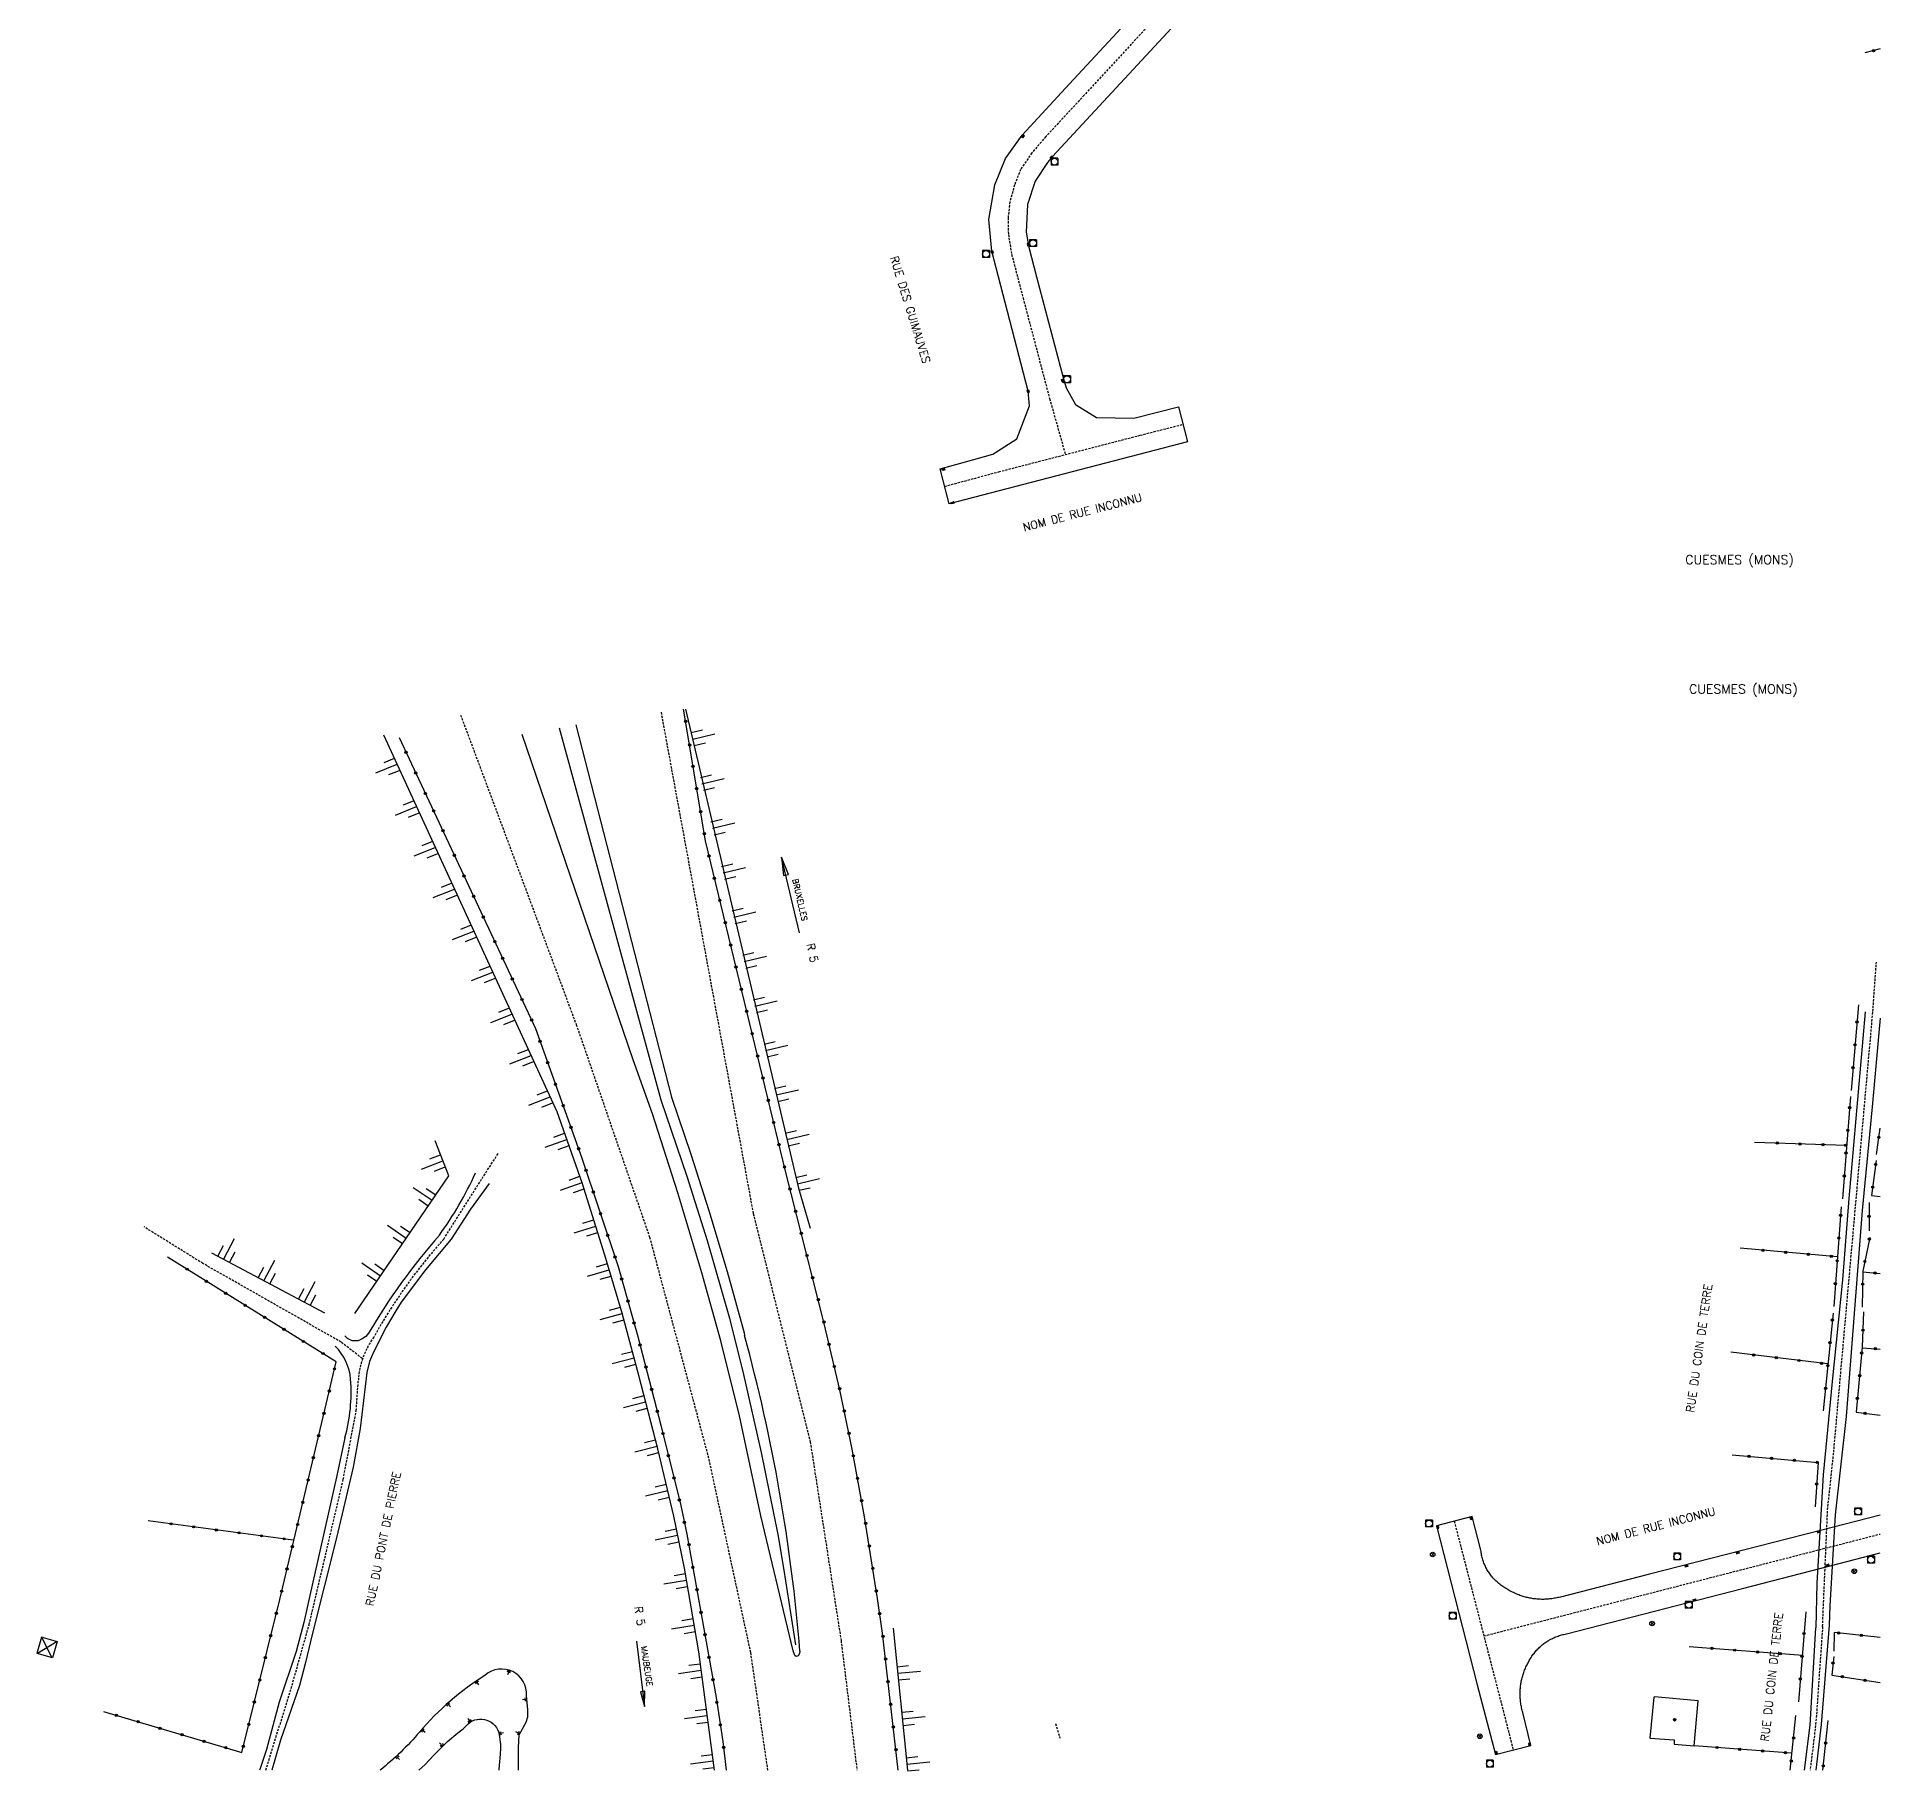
# Model space of a CAD drawing. Header units: millimetres. Extents: x 117000 to 118001, y 126000 to 126987.
# Drawn here: x 117596.8 to 118000, y 125999.8 to 126379.3 of the extents above; entities that cross this region are included whole.
import ezdxf
from ezdxf.enums import TextEntityAlignment as Align

# ---------------------------------------------------------------- set-up
doc = ezdxf.new("R2010")
doc.units = ezdxf.units.MM
doc.linetypes.add('DASHED', pattern=[0.75, 0.5, -0.25])
doc.layers.get('0').update_dxf_attribs({"linetype": 'CONTINUOUS'})
for name, color, linetype in [('w0001', 6, 'DASHED'), ('w0008', 7, 'CONTINUOUS'), ('w0100', 7, 'CONTINUOUS'), ('w0112', 1, 'DASHED'), ('w0211', 2, 'CONTINUOUS'), ('w0322', 7, 'CONTINUOUS'), ('w0400', 7, 'CONTINUOUS'), ('w0420', 7, 'CONTINUOUS'), ('w0469', 7, 'CONTINUOUS'), ('w0980', 7, 'CONTINUOUS'), ('W0984', 7, 'CONTINUOUS'), ('w0989', 7, 'CONTINUOUS'), ('w0991', 7, 'CONTINUOUS')]:
    doc.layers.add(name, color=color, linetype=linetype)
doc.styles.get("Standard").update_dxf_attribs({"font": 'romans.shx', "width": 0.85})

# ---------------------------------------------------------------- blocks, each defined once
blk = doc.blocks.new('T420')
for p, q in [((0.75, 0.75), (-0.75, 0.75)), ((-0.75, 0.75), (-0.75, -0.75)), ((0.75, 0.75), (0.75, -0.75)), ((0.75, -0.75), (-0.75, -0.75))]:
    blk.add_line(p, q)
blk.add_ellipse((0, 0), major_axis=(-0.53, 0.53), ratio=1, start_param=3.926991, end_param=10.210176)
blk = doc.blocks.new('T400')
for p, q in [((-0.15, 0.3), (0.15, 0.3)), ((-0.15, -0.25), (-0.15, 0.3)), ((-0.15, 0.15), (0.15, 0.15)), ((-0.15, 0), (0.15, 0)), ((0.15, 0.3), (0.15, -0.25)), ((-0.15, -0.15), (0.15, -0.15)), ((-0.15, -0.25), (-0.15, -0.3)), ((-0.15, -0.3), (0.15, -0.3)), ((0.15, -0.3), (0.15, -0.25))]:
    blk.add_line(p, q)
blk = doc.blocks.new('t322o')
at = {"color": 0, "linetype": 'Continuous'}
for radius in [0.25, 0.15]:
    blk.add_circle((0, 0), radius, dxfattribs=at)
blk = doc.blocks.new('TP15B')
at = {"color": 0}
for p, q in [((0, 5), (0, 0)), ((-1.44, 2.5), (-1.44, 0)), ((1.44, 2.5), (1.44, 0))]:
    blk.add_line(p, q, dxfattribs=at)
blk = doc.blocks.new('OH01')
at = {"layer": 'w0322', "color": 0}
for radius in [0.25, 0.15]:
    blk.add_circle((0, 0), radius, dxfattribs=at)
blk = doc.blocks.new('TP15')
at = {"color": 0}
for p, q in [((-0.29, 0.5), (-0.29, 0)), ((0, 1), (0, 0)), ((0.29, 0.5), (0.29, 0))]:
    blk.add_line(p, q, dxfattribs=at)
blk = doc.blocks.new('BB01')
at = {"layer": 'w0991', "color": 0}
for p, q in [((-0.5, 0.04), (-0.04, 0.5)), ((-0.48, -0.13), (0.13, 0.48)), ((-0.43, -0.25), (0.25, 0.43)), ((-0.36, -0.35), (0.35, 0.36)), ((-0.26, -0.43), (0.43, 0.26)), ((-0.13, -0.48), (0.48, 0.13)), ((0.03, -0.5), (0.5, -0.03)), ((0.31, -0.39), (0.39, -0.31))]:
    blk.add_line(p, q, dxfattribs=at)
blk.add_circle((0, 0), 0.5, dxfattribs=at)
blk = doc.blocks.new('T469')
at = {"color": 0, "linetype": 'Continuous', "flags": 128}
for points in [[(-0.35, 0.35), (0.35, -0.35)], [(-0.35, -0.35), (0.35, 0.35)]]:
    blk.add_lwpolyline(points, dxfattribs=at)
at = {"color": 0, "linetype": 'Continuous'}
blk.add_circle((0, 0), 0.5, dxfattribs=at)

msp = doc.modelspace()

# ---------------------------------------------------------------- linework, layer by layer
at = {"layer": 'w0001'}
for points in [[(118000, 126445.45), (117990.69, 126443.42), (117934, 126428.78), (117899.11, 126419.74), (117878.84, 126414.46), (117874.52, 126413.3), (117871.26, 126412.02), (117867.38, 126410.05), (117862.92, 126406.33), (117857.55, 126400.73), (117850.95, 126393.6), (117825.86, 126366.47), (117817.5, 126357.42), (117814.45, 126353.87), (117811.99, 126350.24), (117810.66, 126346.85), (117809.63, 126343.14), (117809.24, 126339.65), (117809.31, 126336.02), (117810.02, 126331.68), (117812.52, 126322.13), (117818.33, 126300.11), (117821.79, 126287.86)], [(117795.37, 126280.9), (117807.2, 126284.09), (117838.15, 126292.09), (117847.51, 126294.48)], [(117756.71, 126000), (117752.96, 126025.74), (117743.79, 126068.27), (117730.91, 126116.54), (117714.92, 126162.9), (117689.57, 126230.79)], [(117733.33, 126231.5), (117733.33, 126231.5), (117753.5, 126121.77), (117765.97, 126071.82), (117772.71, 126028.38), (117776.19, 126000)], [(117987.41, 126031.46), (117988.51, 126056.96), (117989.85, 126069.57), (117994.37, 126120.51), (117998.41, 126165.98), (117999.18, 126176.76)], [(117667.97, 126090.08), (117663.35, 126093.67), (117633.14, 126110.86), (117620.28, 126118.85)]]:
    msp.add_lwpolyline(points, dxfattribs=at)
msp.add_lwpolyline([(117646.87, 126000), (117652.42, 126017.87), (117656.35, 126031.82), (117660.12, 126047.81), (117663.82, 126063.64), (117666.66, 126078.66), (117667.12, 126085.42, -0.139949), (117670.5, 126094.77, -0.05575), (117685.8, 126116.21), (117694.17, 126129.45), (117697.79, 126135.04)], format="xyb", dxfattribs=at)
at = {"layer": 'w0001', "flags": 128}
for points in [[(117906.84, 126054.5), (117908.88, 126046.58), (117918.03, 126011.12), (117919.74, 126004.4)], [(117913.32, 126029.37), (117989.63, 126049), (118000, 126051.67)], [(117987.41, 126031.46), (117987.1, 126026.92), (117986.68, 126020.94), (117986.28, 126014.97), (117986.01, 126011.25), (117985.68, 126008.07), (117984.68, 126000)]]:
    msp.add_lwpolyline(points, dxfattribs=at)
at = {"layer": 'w0008'}
for points in [[(117854.25, 126391.24), (117818.94, 126353.05), (117817.84, 126351.79), (117815.18, 126347.66), (117813.46, 126342.54), (117813.23, 126336.49), (117813.77, 126333.25), (117815.48, 126326.72), (117821.37, 126304.4), (117821.97, 126302.47), (117823.98, 126298.84), (117828.58, 126295.95), (117836.73, 126295.82), (117846.53, 126298.28), (117848.49, 126290.68), (117796.34, 126277.1), (117794.39, 126284.71), (117799.92, 126286.26), (117805.93, 126287.92), (117811.14, 126291.33), (117813.93, 126298.52), (117813.66, 126301.73), (117806.64, 126328.72), (117805.69, 126332.36), (117805.04, 126339.29), (117806.32, 126346.88), (117808.67, 126352.62), (117812.3, 126357.72), (117822.67, 126368.95), (117853.72, 126402.52)], [(117763.67, 126026.03), (117763.65, 126025.5), (117763.3, 126025.03), (117762.88, 126024.89), (117762.58, 126025.12), (117762.24, 126026.11), (117755.15, 126055.68), (117750.49, 126077.52), (117746.42, 126093.94), (117742.26, 126108.83), (117736.99, 126126.32), (117731.43, 126143.62), (117727.23, 126155.4), (117702.92, 126226.64)], [(117714.69, 126228.7), (117735.65, 126147.28), (117739.84, 126134.8), (117743.8, 126122.45), (117747.82, 126109.11), (117751.49, 126095.71), (117751.59, 126095.11)], [(117996.76, 126165.95), (117993.16, 126125.11), (117991.78, 126107.27), (117989.51, 126085.05), (117987.52, 126064.63), (117986.12, 126040.94), (117985.95, 126031.18)], [(118000, 126164.54), (117998.27, 126145.15), (117996.09, 126122.48), (117992.58, 126077.36), (117990.16, 126055.87), (117988.99, 126035.99), (117988.86, 126031.73)], [(117695.71, 126128.4), (117691.63, 126122.73), (117687.4, 126116.16), (117681.81, 126109.46), (117676.51, 126102.38), (117675.29, 126100.48), (117673.23, 126096.92), (117670.4, 126091.48), (117669.59, 126089.44), (117668.98, 126087), (117667.53, 126074.73), (117666, 126066.28), (117662.31, 126050.82), (117657.05, 126029.67), (117655.59, 126023.58), (117654.28, 126018.56), (117650.08, 126006.59), (117648.21, 126000)], [(117669.37, 126095.63), (117668.77, 126094.92), (117667.99, 126094.38), (117667.05, 126093.93), (117665.74, 126093.92), (117664.78, 126094.42), (117664.16, 126095.05)], [(117664.18, 126072.71), (117662.37, 126064.09), (117656.51, 126038.25), (117655.23, 126032.31), (117653.52, 126025.96), (117649.83, 126014.91), (117647.01, 126004.56), (117645.64, 126000.39), (117645.52, 126000)]]:
    msp.add_lwpolyline(points, dxfattribs=at)
at = {"layer": 'w0008', "flags": 128}
for points in [[(118000, 126055.82), (117986.98, 126052.46), (117969.79, 126048.06), (117949.57, 126042.86), (117930.07, 126037.87), (117929.8, 126037.81), (117929.53, 126037.75), (117929.27, 126037.69), (117929, 126037.64), (117928.74, 126037.6), (117928.48, 126037.56), (117928.22, 126037.52), (117927.96, 126037.49), (117927.7, 126037.46), (117927.44, 126037.43), (117927.18, 126037.41), (117926.92, 126037.4), (117926.66, 126037.39), (117926.41, 126037.38), (117926.15, 126037.38), (117925.9, 126037.38), (117925.64, 126037.39), (117925.39, 126037.4), (117925.14, 126037.41), (117924.89, 126037.43), (117924.63, 126037.46), (117924.38, 126037.49), (117924.14, 126037.52), (117923.89, 126037.55), (117923.64, 126037.6), (117923.39, 126037.64), (117923.15, 126037.69), (117922.9, 126037.75), (117922.66, 126037.8), (117922.41, 126037.87), (117922.17, 126037.93), (117921.93, 126038), (117921.69, 126038.08), (117921.45, 126038.16), (117921.21, 126038.25), (117920.97, 126038.33), (117920.73, 126038.43), (117920.5, 126038.52), (117920.26, 126038.63), (117920.02, 126038.73), (117919.79, 126038.84), (117919.55, 126038.96), (117919.32, 126039.08), (117919.09, 126039.2), (117918.86, 126039.33), (117918.63, 126039.46), (117918.4, 126039.6), (117918.17, 126039.74), (117917.94, 126039.88), (117917.71, 126040.03), (117917.49, 126040.19), (117917.26, 126040.34), (117917.04, 126040.5), (117916.83, 126040.67), (117916.62, 126040.83), (117916.42, 126041), (117916.22, 126041.18), (117916.03, 126041.35), (117915.84, 126041.53), (117915.66, 126041.72), (117915.48, 126041.9), (117915.31, 126042.09), (117915.14, 126042.28), (117914.98, 126042.48), (117914.82, 126042.68), (117914.67, 126042.88), (117914.53, 126043.08), (117914.39, 126043.29), (117914.25, 126043.5), (117914.12, 126043.72), (117914, 126043.94), (117913.88, 126044.16), (117913.76, 126044.38), (117913.65, 126044.61), (117913.55, 126044.84), (117913.45, 126045.07), (117913.35, 126045.31), (117913.27, 126045.55), (117913.18, 126045.79), (117913.1, 126046.04), (117913.03, 126046.29), (117912.96, 126046.54), (117912.9, 126046.79), (117912.84, 126047.05), (117912.79, 126047.31), (117912.74, 126047.58), (117912.7, 126047.85), (117912.66, 126048.12), (117910.76, 126055.51), (117902.93, 126053.49), (117911.88, 126018.68), (117915.86, 126003.44), (117923.61, 126005.37), (117921.83, 126012.59), (117921.76, 126012.85), (117921.7, 126013.11), (117921.63, 126013.38), (117921.58, 126013.64), (117921.52, 126013.9), (117921.48, 126014.16), (117921.43, 126014.41), (117921.39, 126014.67), (117921.36, 126014.93), (117921.33, 126015.19), (117921.3, 126015.44), (117921.28, 126015.7), (117921.27, 126015.95), (117921.25, 126016.21), (117921.25, 126016.46), (117921.24, 126016.71), (117921.25, 126016.96), (117921.25, 126017.22), (117921.26, 126017.47), (117921.28, 126017.72), (117921.3, 126017.97), (117921.32, 126018.21), (117921.35, 126018.46), (117921.38, 126018.71), (117921.42, 126018.96), (117921.46, 126019.2), (117921.51, 126019.45), (117921.56, 126019.69), (117921.62, 126019.94), (117921.68, 126020.18), (117921.74, 126020.43), (117921.81, 126020.67), (117921.89, 126020.91), (117921.96, 126021.15), (117922.05, 126021.39), (117922.14, 126021.63), (117922.23, 126021.87), (117922.32, 126022.11), (117922.42, 126022.35), (117922.53, 126022.58), (117922.64, 126022.82), (117922.76, 126023.06), (117922.87, 126023.29), (117923, 126023.52), (117923.13, 126023.76), (117923.26, 126023.99), (117923.4, 126024.22), (117923.54, 126024.46), (117923.68, 126024.69), (117923.83, 126024.91), (117923.98, 126025.13), (117924.14, 126025.35), (117924.3, 126025.56), (117924.46, 126025.76), (117924.63, 126025.96), (117924.79, 126026.16), (117924.97, 126026.35), (117925.14, 126026.54), (117925.32, 126026.72), (117925.5, 126026.89), (117925.69, 126027.07), (117925.87, 126027.23), (117926.07, 126027.4), (117926.26, 126027.56), (117926.46, 126027.71), (117926.66, 126027.86), (117926.86, 126028), (117927.07, 126028.14), (117927.28, 126028.27), (117927.5, 126028.4), (117927.71, 126028.53), (117927.94, 126028.65), (117928.16, 126028.76), (117928.39, 126028.87), (117928.62, 126028.98), (117928.85, 126029.08), (117929.09, 126029.18), (117929.33, 126029.27), (117929.57, 126029.35), (117929.82, 126029.44), (117930.07, 126029.51), (117930.32, 126029.59), (117930.58, 126029.65), (117930.84, 126029.72), (117931.1, 126029.77), (117931.37, 126029.83), (117969.86, 126039.73), (117989.06, 126044.71), (118000, 126047.52)], [(117983.43, 126000), (117984.72, 126009.84), (117985.95, 126031.18)], [(117988.86, 126031.73), (117987.12, 126010.01), (117985.93, 126000)]]:
    msp.add_lwpolyline(points, dxfattribs=at)
at = {"layer": 'w0008'}
for centre, radius, start, end in [((117619.8, 126163.89), 80.16, 324.2369, 335.518), ((117790.56, 126024.29), 140.64, 138.7357, 149.5282), ((117390.34, 125996.2), 374.55, 4.5679, 15.3124), ((117653.98, 126084.62), 11.48, 4.5911, 45.18), ((117628.54, 126082.62), 37, 344.4678, 4.5275)]:
    msp.add_arc(centre, radius, start, end, dxfattribs=at)
at = {"layer": 'w0100'}
for points in [[(117711.07, 126228.07), (117733.29, 126146.64), (117739.01, 126129.94), (117743.4, 126115.87), (117748.3, 126098.89), (117751.37, 126086.54), (117755.25, 126069.49), (117758.9, 126051.55), (117760.2, 126043.77), (117762.72, 126027.4)], [(117598.16, 126029.02), (117597.8, 126029.08), (117596.8, 126025.5)], [(117597.8, 126029.08), (117600.08, 126024.66)], [(117598.15, 126029.02), (117601.26, 126028.18)], [(117601.26, 126028.18), (117600.23, 126024.56), (117596.83, 126025.51)], [(117601.26, 126028.18), (117596.91, 126025.54)]]:
    msp.add_lwpolyline(points, dxfattribs=at)
msp.add_lwpolyline([(117949.59, 126007.01), (117954.96, 126006.61), (117954.96, 126005.67), (117959.31, 126005.3), (117960.22, 126015.18), (117950.61, 126016.07), (117950.47, 126015.98), (117949.59, 126007.01)], close=True, dxfattribs=at)
at = {"layer": 'w0112'}
msp.add_lwpolyline([(117819.62, 126010.21), (117820.58, 126007.04)], dxfattribs=at)
at = {"layer": 'w0211'}
for points in [[(117738.72, 126232.17), (117763.37, 126127.35), (117765.93, 126118.59)], [(117745.03, 126000), (117741.57, 126025.92), (117738.46, 126044.22), (117736.11, 126055.61), (117732.61, 126070.29), (117728.49, 126086.32), (117724.83, 126100), (117721.06, 126112.72), (117716.1, 126128.49), (117710.58, 126144.02), (117672.67, 126226.44)], [(117666.35, 126099.9), (117686.9, 126130.06), (117683.89, 126137.7)], [(117635.02, 126113.22), (117659.7, 126100.08)], [(117784.11, 126031.07), (117787.25, 126000)]]:
    msp.add_lwpolyline(points, dxfattribs=at)
for points in [[(117702.15, 126000), (117702.13, 126004.96), (117702.29, 126007.74), (117703.81, 126010.54), (117704.16, 126011.64), (117704.22, 126013.23), (117703.92, 126016.34, 0.662708), (117694.89, 126020.81, 0.076071), (117680.51, 126008.35, -0.049291), (117671.86, 126000, -2.475658)], [(117680.32, 126000), (117681.71, 126001.23), (117683.56, 126003.19), (117685.37, 126005.07), (117686.61, 126006.24), (117688.92, 126008.16), (117690.04, 126009.05), (117691.18, 126010.17, -0.582834), (117697.92, 126007.84, -0.067672), (117698.14, 126003.31, -0.003019), (117697.83, 126000, -1.954297)]]:
    msp.add_lwpolyline(points, format="xyb", dxfattribs=at)
at = {"layer": 'w0322', "flags": 128}
msp.add_lwpolyline([(118000, 126376.6), (117996.65, 126375.74)], dxfattribs=at)
at = {"layer": 'w0322'}
for points in [[(117743.04, 126203.32), (117738.28, 126232.18)], [(117676.07, 126225.92), (117705.89, 126162.25)], [(117785.24, 126000), (117781.79, 126029.99), (117780.7, 126037.58), (117777.86, 126055.46), (117775.14, 126070.23), (117772.43, 126083.23), (117769.04, 126097.73), (117760.63, 126130.78), (117743.04, 126203.32)], [(117995.29, 126167.44), (117993.66, 126148.75)], [(117705.89, 126162.25), (117715.95, 126134.16), (117723.95, 126110.18), (117728.29, 126094.87), (117733.31, 126075.5), (117737.64, 126057.89), (117739, 126051.66), (117745.38, 126015.89), (117746.87, 126006.27), (117747.55, 126000)], [(117993.52, 126147.39), (117991.76, 126125.04)], [(117999.22, 126134.72), (118000, 126140.49)], [(117992.57, 126136.69), (117972.5, 126137.37)], [(117999.14, 126133.38), (117998.14, 126125.74), (118000, 126125.54)], [(117991.48, 126123.29), (117989.86, 126101.48)], [(117997.59, 126124.24), (117997.59, 126118.01)], [(117990.67, 126112.32), (117969.38, 126114.21)], [(117997.72, 126116.52), (117996.23, 126109.2), (117996.1, 126101.34)], [(117611.4, 126012.82), (117641.65, 126003.88), (117649.92, 126037.34), (117659.14, 126076.09), (117662.26, 126089.36), (117625.37, 126112.26)], [(117996.23, 126109.07), (118000, 126108.69)], [(117989.72, 126099.99), (117987.55, 126078.59)], [(117996.37, 126100.26), (117996.1, 126092.54), (117994.74, 126078.31), (118000, 126077.7)], [(117988.5, 126088.88), (117967.34, 126091.46)], [(117996.1, 126092.4), (118000, 126092.13)], [(117967.61, 126068.98), (117986.46, 126067.35), (117985.78, 126057.6)], [(117652.89, 126050.35), (117621.16, 126054.55)], [(117983.74, 126034.61), (117982.11, 126014.96)], [(118000, 126029.04), (117989.98, 126030.14), (117989.84, 126026.07)], [(117983.06, 126025.12), (117958.24, 126027.02)], [(117989.84, 126024.85), (117989.43, 126020.79), (118000, 126019.15)], [(117980.35, 126000), (117981.57, 126011.98)], [(117987.49, 126000), (117988.62, 126010.9)], [(117980.62, 126003.72), (117959.33, 126005.34)]]:
    msp.add_lwpolyline(points, dxfattribs=at)
at = {"layer": 'W0984'}
for points in [[(117763.59, 126183.22), (117759.67, 126199.74), (117760.12, 126195.74), (117761.19, 126196.01), (117759.67, 126199.74)], [(117727.93, 126028.25), (117729.69, 126013.9), (117729.77, 126017.28), (117728.85, 126017.13), (117729.69, 126013.9)]]:
    msp.add_lwpolyline(points, dxfattribs=at)

# ---------------------------------------------------------------- block references
at = {"layer": 'w0211'}
for name, p, rotation in [('TP15B', (117740.27, 126225.55), 283.4271573880686), ('TP15B', (117675.59, 126220.1), 111.7052144582877), ('TP15B', (117742.27, 126215.74), 283.4271573880686), ('TP15B', (117679.86, 126210.82), 111.7052144582877), ('TP15B', (117744.59, 126206.02), 283.4271573880686), ('TP15B', (117683.96, 126201.9), 111.7052144582877), ('TP15B', (117746.91, 126196.29), 283.4271573880686), ('TP15B', (117688.15, 126192.79), 111.7052144582877), ('TP15B', (117749.23, 126186.56), 283.4271573880686), ('TP15B', (117692.38, 126183.6), 111.7052144582877), ('TP15B', (117751.55, 126176.84), 283.4271573880686), ('TP15B', (117696.51, 126174.61), 111.7052144582877), ('TP15B', (117700.72, 126165.45), 111.7052144582877), ('TP15B', (117753.88, 126167.11), 283.4271573880686), ('TP15B', (117756.2, 126157.38), 283.4271573880686), ('TP15B', (117704.89, 126156.38), 111.7052144582877), ('TP15B', (117758.52, 126147.66), 283.4271573880686), ('TP15B', (117709.06, 126147.32), 111.7052144582877), ('TP15B', (117712.72, 126138.01), 109.5802064617507), ('TP15B', (117760.84, 126137.93), 283.4271573880686), ('TP15B', (117685.61, 126133.33), 111.5313432568304), ('TP15B', (117716.07, 126128.59), 109.5802064617507), ('TP15B', (117763.16, 126128.2), 283.4271573880686), ('TP15B', (117683.24, 126124.7), 55.7321505027464), ('TP15B', (117677.61, 126116.43), 55.7321505027464), ('TP15B', (117719.07, 126119.05), 107.4449514615409), ('TP15B', (117637.63, 126111.83), 331.957347116528), ('TP15B', (117646.46, 126107.13), 331.957347116528), ('TP15B', (117671.98, 126108.17), 55.7321505027464), ('TP15B', (117722.02, 126109.49), 106.5176796576288), ('TP15B', (117655.28, 126102.43), 331.957347116528), ('TP15B', (117724.86, 126099.91), 104.9627661322685), ('TP15B', (117727.44, 126090.25), 104.9627661322685), ('TP15B', (117729.97, 126080.57), 104.4351859087233), ('TP15B', (117732.46, 126070.89), 104.4351859087233), ('TP15B', (117734.79, 126061.16), 103.3892579809703), ('TP15B', (117736.97, 126051.4), 101.6564570599796), ('TP15B', (117738.9, 126041.59), 99.65466582230066), ('TP15B', (117740.58, 126031.74), 99.65466582230066), ('TP15', (117700.15, 126021.87), 162.0206993483242), ('TP15B', (117742.11, 126021.85), 97.61070767855591), ('TP15B', (117785.12, 126021.12), 275.7630835787381), ('TP15', (117692.89, 126019.5), 214.4080827757167), ('TP15', (117686.59, 126014.57), 221.6965804748323), ('TP15', (117703.99, 126015.55), 95.5199557154844), ('TP15B', (117743.44, 126011.94), 97.61070767855591), ('TP15B', (117786.12, 126011.17), 275.7630835787381), ('TP15', (117680.97, 126008.88), 228.985078173948), ('TP15', (117691.6, 126010.49), 34.05343138219044), ('TP15', (117685.56, 126005.25), 43.30999451537356), ('TP15', (117697.9, 126007.96), 282.201218300903), ('TP15', (117702.41, 126007.96), 61.64131376741785), ('TP15', (117675.47, 126003.08), 222.7845527439026), ('TP15B', (117744.76, 126002.03), 97.61070767855591), ('TP15B', (117787.13, 126001.22), 275.7630835787381)]:
    msp.add_blockref(name, p, dxfattribs=dict(at, rotation=rotation))
at = {"layer": 'w0322'}
for name, p, rotation in [('t322o', (117998.58, 126376.23), 194.4985084859211), ('OH01', (117738.72, 126229.5), 103.6350060198166), ('OH01', (117677.56, 126222.72), 289.6890963798318), ('OH01', (117739.57, 126224.32), 103.6350060198166), ('OH01', (117679.68, 126218.21), 289.6890963798318), ('OH01', (117740.34, 126219.66), 103.6350060198166), ('OH01', (117741.15, 126214.74), 103.6350060198166), ('OH01', (117681.79, 126213.7), 289.6890963798318), ('OH01', (117683.57, 126209.91), 289.6890963798318), ('OH01', (117741.98, 126209.74), 103.6350060198166), ('OH01', (117685.61, 126205.54), 289.6890963798318), ('OH01', (117742.78, 126204.9), 103.6350060198166), ('OH01', (117688.12, 126200.18), 289.6890963798318), ('OH01', (117743.84, 126200.02), 103.6350060198166), ('OH01', (117690.24, 126195.67), 289.6890963798318), ('OH01', (117745.02, 126195.16), 103.6350060198166), ('OH01', (117692.35, 126191.17), 289.6890963798318), ('OH01', (117746.19, 126190.3), 103.6350060198166), ('OH01', (117694.46, 126186.66), 289.6890963798318), ('OH01', (117747.37, 126185.44), 103.6350060198166), ('OH01', (117696.98, 126181.27), 289.6890963798318), ('OH01', (117748.55, 126180.58), 103.6350060198166), ('OH01', (117698.68, 126177.64), 289.6890963798318), ('OH01', (117749.73, 126175.72), 103.6350060198166), ('OH01', (117700.79, 126173.14), 289.6890963798318), ('OH01', (117750.91, 126170.87), 103.6350060198166), ('OH01', (117702.91, 126168.63), 289.6890963798318), ('OH01', (117752.09, 126166.01), 103.6350060198166), ('OH01', (117705.05, 126164.15), 289.6890963798318), ('OH01', (117994.96, 126163.69), 265.0248601683696), ('OH01', (117706.88, 126159.5), 289.6890963798318), ('OH01', (117753.27, 126161.15), 103.6350060198166), ('OH01', (117994.53, 126158.71), 265.0248601683696), ('OH01', (117708.56, 126154.79), 289.6890963798318), ('OH01', (117754.45, 126156.29), 103.6350060198166), ('OH01', (117994.09, 126153.73), 265.0248601683696), ('OH01', (117710.25, 126150.08), 289.6890963798318), ('OH01', (117755.62, 126151.43), 103.6350060198166), ('OH01', (117756.8, 126146.57), 103.6350060198166), ('OH01', (117711.93, 126145.37), 289.6890963798318), ('OH01', (117757.98, 126141.71), 103.6350060198166), ('OH01', (117993.33, 126144.98), 265.4901958125142), ('OH01', (117713.62, 126140.66), 289.6890963798318), ('OH01', (117992.94, 126140), 265.4901958125142), ('OH01', (117999.72, 126138.44), 82.26984379555003), ('OH01', (117715.3, 126135.96), 289.6890963798318), ('OH01', (117759.16, 126136.85), 103.6350060198166), ('OH01', (117977.5, 126137.2), 178.0671794291187), ('OH01', (117982.5, 126137.03), 178.0671794291187), ('OH01', (117987.49, 126136.86), 178.0671794291187), ('OH01', (117992.49, 126136.7), 178.0671794291187), ('OH01', (117992.55, 126135.01), 265.4901958125142), ('OH01', (117716.92, 126131.23), 288.4537146360132), ('OH01', (117760.34, 126131.99), 103.6350060198166), ('OH01', (117992.15, 126130.03), 265.4901958125142), ('OH01', (117999.02, 126132.52), 262.5338308840493), ('OH01', (117718.51, 126126.48), 288.4537146360132), ('OH01', (117761.56, 126127.14), 104.2719685564675), ('OH01', (117998.37, 126127.56), 262.5338308840493), ('OH01', (117720.09, 126121.74), 288.4537146360132), ('OH01', (117762.79, 126122.3), 104.2719685564675), ('OH01', (117764.02, 126117.45), 104.2719685564675), ('OH01', (117991.34, 126121.42), 265.7327521072488), ('OH01', (117997.59, 126121.2), 270), ('OH01', (117721.67, 126117), 288.4537146360132), ('OH01', (117974.36, 126113.77), 174.9098284850036), ('OH01', (117990.97, 126116.44), 265.7327521072488), ('OH01', (117997.66, 126116.2), 258.4739302606282), ('OH01', (117629.62, 126109.62), 148.1743676682211), ('OH01', (117723.25, 126112.26), 288.4537146360132), ('OH01', (117765.26, 126112.61), 104.2719685564675), ('OH01', (117979.34, 126113.33), 174.9098284850036), ('OH01', (117984.32, 126112.88), 174.9098284850036), ('OH01', (117989.3, 126112.44), 174.9098284850036), ('OH01', (117990.6, 126111.45), 265.7327521072488), ('OH01', (117996.66, 126111.3), 258.4739302606282), ('OH01', (117633.87, 126106.99), 148.1743676682211), ('OH01', (117724.71, 126107.48), 285.82777569285), ('OH01', (117766.49, 126107.76), 104.2719685564675), ('OH01', (117990.23, 126106.47), 265.7327521072488), ('OH01', (117996.18, 126106.34), 269.0111643729567), ('OH01', (117998.87, 126108.8), 354.2955879876484), ('OH01', (117638.12, 126104.35), 148.1743676682211), ('OH01', (117642.36, 126101.71), 148.1743676682211), ('OH01', (117726.08, 126102.66), 285.82777569285), ('OH01', (117767.72, 126102.92), 104.2719685564675), ('OH01', (117646.61, 126099.08), 148.1743676682211), ('OH01', (117727.44, 126097.85), 285.82777569285), ('OH01', (117768.95, 126098.07), 104.2719685564675), ('OH01', (117989.57, 126098.48), 264.2113348700296), ('OH01', (117650.86, 126096.44), 148.1743676682211), ('OH01', (117655.11, 126093.8), 148.1743676682211), ('OH01', (117770.1, 126093.2), 103.1648064333792), ('OH01', (117989.06, 126093.51), 264.2113348700296), ('OH01', (117996.23, 126096.28), 267.9882414947925), ('OH01', (117659.36, 126091.17), 148.1743676682211), ('OH01', (117728.76, 126093.03), 284.5218111952157), ('OH01', (117972.31, 126090.85), 173.0633683246324), ('OH01', (117977.27, 126090.25), 173.0633683246324), ('OH01', (117982.23, 126089.64), 173.0633683246324), ('OH01', (117995.98, 126091.29), 264.5537604064783), ('OH01', (117998.94, 126092.21), 356.01343248176), ('OH01', (117661.9, 126087.82), 76.77815643416496), ('OH01', (117730.02, 126088.19), 284.5218111952157), ('OH01', (117771.24, 126088.33), 103.1648064333792), ('OH01', (117987.2, 126089.04), 173.0633683246324), ('OH01', (117988.56, 126088.53), 264.2113348700296), ('OH01', (117995.5, 126086.31), 264.5537604064783), ('OH01', (117660.75, 126082.95), 76.77815643416496), ('OH01', (117731.27, 126083.35), 284.5218111952157), ('OH01', (117772.38, 126083.47), 103.1648064333792), ('OH01', (117988.06, 126083.56), 264.2113348700296), ('OH01', (117995.03, 126081.34), 264.5537604064783), ('OH01', (117659.61, 126078.09), 76.77815643416496), ('OH01', (117732.52, 126078.51), 284.5218111952157), ('OH01', (117773.4, 126078.57), 101.7807858147412), ('OH01', (117996.69, 126078.09), 353.2974135386108), ('OH01', (117658.46, 126073.22), 76.61148336942315), ('OH01', (117733.76, 126073.67), 283.8431745957703), ('OH01', (117774.42, 126073.68), 101.7807858147412), ('OH01', (117657.3, 126068.36), 76.61148336942315), ('OH01', (117734.95, 126068.81), 283.8431745957703), ('OH01', (117775.41, 126068.78), 100.4084352296226), ('OH01', (117971.29, 126068.66), 355.0711900564426), ('OH01', (117976.27, 126068.23), 355.0711900564426), ('OH01', (117981.25, 126067.8), 355.0711900564426), ('OH01', (117986.23, 126067.37), 355.0711900564426), ('OH01', (117656.14, 126063.49), 76.61148336942315), ('OH01', (117736.15, 126063.96), 283.8431745957703), ('OH01', (117776.31, 126063.86), 100.4084352296226), ('OH01', (117986.12, 126062.59), 266.023178461784), ('OH01', (117654.98, 126058.63), 76.61148336942315), ('OH01', (117737.35, 126059.1), 283.8431745957703), ('OH01', (117777.22, 126058.94), 100.4084352296226), ('OH01', (117626.12, 126053.9), 172.4616142069157), ('OH01', (117631.07, 126053.24), 172.4616142069157), ('OH01', (117653.83, 126053.76), 76.61148336942315), ('OH01', (117738.44, 126054.22), 282.2777449041013), ('OH01', (117778.09, 126054.02), 99.04918443739567), ('OH01', (117636.03, 126052.58), 172.4616142069157), ('OH01', (117640.99, 126051.93), 172.4616142069157), ('OH01', (117645.94, 126051.27), 172.4616142069157), ('OH01', (117650.9, 126050.62), 172.4616142069157), ('OH01', (117652.67, 126048.9), 76.61148336942315), ('OH01', (117739.42, 126049.32), 280.1054177634948), ('OH01', (117778.87, 126049.08), 99.04918443739567), ('OH01', (117651.51, 126044.04), 76.61148336942315), ('OH01', (117740.29, 126044.4), 280.1054177634948), ('OH01', (117779.66, 126044.14), 99.04918443739567), ('OH01', (117650.35, 126039.17), 76.61148336942315), ('OH01', (117741.17, 126039.48), 280.1054177634948), ('OH01', (117780.45, 126039.2), 99.04918443739567), ('OH01', (117649.17, 126034.31), 76.11305059087708), ('OH01', (117742.05, 126034.55), 280.1054177634948), ('OH01', (117781.18, 126034.26), 98.1388731164073), ('OH01', (117647.97, 126029.46), 76.11305059087708), ('OH01', (117742.93, 126029.63), 280.1054177634948), ('OH01', (117781.87, 126029.31), 96.5560847119447), ('OH01', (117983.35, 126029.91), 265.2639193086621), ('OH01', (117990.91, 126030.03), 173.7432811630853), ('OH01', (117995.88, 126029.49), 173.7432811630853), ('OH01', (117743.8, 126024.71), 280.1054177634948), ('OH01', (117963.23, 126026.64), 175.6299907820622), ('OH01', (117968.21, 126026.26), 175.6299907820622), ('OH01', (117973.2, 126025.88), 175.6299907820622), ('OH01', (117978.18, 126025.5), 175.6299907820622), ('OH01', (117982.94, 126024.93), 265.2639193086621), ('OH01', (117646.77, 126024.61), 76.11305059087708), ('OH01', (117782.44, 126024.34), 96.5560847119447), ('OH01', (117989.7, 126023.42), 264.2832302460972), ('OH01', (117645.57, 126019.75), 76.11305059087708), ('OH01', (117744.68, 126019.79), 280.1054177634948), ('OH01', (117783.01, 126019.37), 96.5560847119447), ('OH01', (117982.52, 126019.95), 265.2639193086621), ('OH01', (117991.76, 126020.43), 351.1676840196539), ('OH01', (117996.7, 126019.66), 351.1676840196539), ('OH01', (117644.37, 126014.9), 76.11305059087708), ('OH01', (117745.54, 126014.86), 278.8162603233274), ('OH01', (117783.58, 126014.4), 96.5560847119447), ('OH01', (117614.17, 126012.01), 343.5301446627117), ('OH01', (117618.96, 126010.59), 343.5301446627117), ('OH01', (117623.76, 126009.17), 343.5301446627117), ('OH01', (117643.17, 126010.05), 76.11305059087708), ('OH01', (117746.3, 126009.92), 278.8162603233274), ('OH01', (117784.15, 126009.44), 96.5560847119447), ('OH01', (117628.55, 126007.75), 343.5301446627117), ('OH01', (117633.35, 126006.34), 343.5301446627117), ('OH01', (117638.14, 126004.92), 343.5301446627117), ('OH01', (117641.97, 126005.19), 76.11305059087708), ('OH01', (117747.01, 126004.97), 276.2538106286104), ('OH01', (117964.31, 126004.96), 175.6339547269877), ('OH01', (117969.3, 126004.58), 175.6339547269877), ('OH01', (117981.06, 126007.01), 84.17304099557053), ('OH01', (117988.1, 126005.93), 84.05399193197962), ('OH01', (117784.72, 126004.47), 96.5560847119447), ('OH01', (117974.28, 126004.2), 175.6339547269877), ('OH01', (117979.27, 126003.82), 175.6339547269877), ('OH01', (117980.55, 126002.03), 84.17304099557053), ('OH01', (117987.59, 126000.95), 84.05399193197962)]:
    msp.add_blockref(name, p, dxfattribs=dict(at, rotation=rotation))
at = {"layer": 'w0400'}
for p, rotation in [((117812.51, 126357.51), 136.6810070512882), ((117818.77, 126352.86), 139.4585511886306), ((117805.74, 126332.18), 15.21643793096637), ((117813.68, 126333.81), 190.1442672094607), ((117821.17, 126304.04), 17.96921519149771), ((117813.66, 126301.73), 14.52241224219767), ((117795.15, 126284.61), 105.2244642354243), ((117797.13, 126277.3), 104.1424322025345), ((117903.22, 126053.22), 14.41185069715233), ((117910.52, 126055.11), 194.438441741765), ((117986.57, 126052.17), 284.3751568734687), ((117968.84, 126047.56), 284.4202777856479), ((117957.58, 126044.66), 284.4202777850277), ((117988.53, 126044.84), 104.5290143150069), ((117959.46, 126037.3), 104.4322663997019), ((117923.33, 126005.6), 193.8067483138209), ((117916.02, 126003.84), 14.66374940900626)]:
    msp.add_blockref('T400', p, dxfattribs=dict(at, rotation=rotation))
at = {"layer": 'w0420'}
for p in [(117819.4, 126351.94), (117804.4, 126331.74), (117814.68, 126334.11), (117822.15, 126304.33), (117995.17, 126056.59), (117901.31, 126053.96), (117955.61, 126046.75), (117997.99, 126046.04), (117906.5, 126033.76), (117958.14, 126036.18), (117914.64, 126001.41)]:
    msp.add_blockref('T420', p, dxfattribs=at)
at = {"layer": 'w0469'}
for p in [(117902.13, 126047.18), (117994.34, 126043.52), (117950.12, 126032.09), (117912.44, 126007.42)]:
    msp.add_blockref('T469', p, dxfattribs=at)
at = {"layer": 'w0991', "xscale": 0.4999999999999993, "yscale": 0.5, "zscale": 0.5, "rotation": 355.7682147046351}
msp.add_blockref('BB01', (117955.05, 126011.05), dxfattribs=at)

# ---------------------------------------------------------------- texts
at = {"layer": 'w0980'}
for p in [(117969.26, 126264.72), (117970.09, 126236.41)]:
    msp.add_text('CUESMES (MONS)', height=2, dxfattribs=at).set_placement(p, align=Align.MIDDLE)
at = {"layer": 'W0984'}
for s, rotation, p in [('BRUXELLES', 283.0929, (117763.72, 126190.45)), ('MAUBEUGE', 278.3749, (117730.23, 126022.77))]:
    msp.add_text(s, height=1.25, rotation=rotation, dxfattribs=at).set_placement(p, align=Align.MIDDLE)
at = {"layer": 'w0989'}
msp.add_text('RUE DES GUIMAUVES', height=1.75, rotation=287.0843, dxfattribs=at).set_placement((117783.43, 126331))
for s, rotation, p in [('NOM DE RUE INCONNU', 14.4908, (117825.5, 126275.24)), ('R 5', 281.9013, (117766.45, 126178.84)), ('RUE DU COIN DE TERRE', 81.8611, (117960.41, 126092.33)), ('RUE DU PONT DE PIERRE', 78.4125, (117672.56, 126050.61)), ('NOM DE RUE INCONNU', 14.5128, (117950.94, 126053.38)), ('R 5', 278.9823, (117728.68, 126033.75)), ('RUE DU COIN DE TERRE', 83.612, (117976.3, 126020.37))]:
    msp.add_text(s, height=1.75, rotation=rotation, dxfattribs=at).set_placement(p, align=Align.MIDDLE)

doc.saveas('drawing.dxf')
